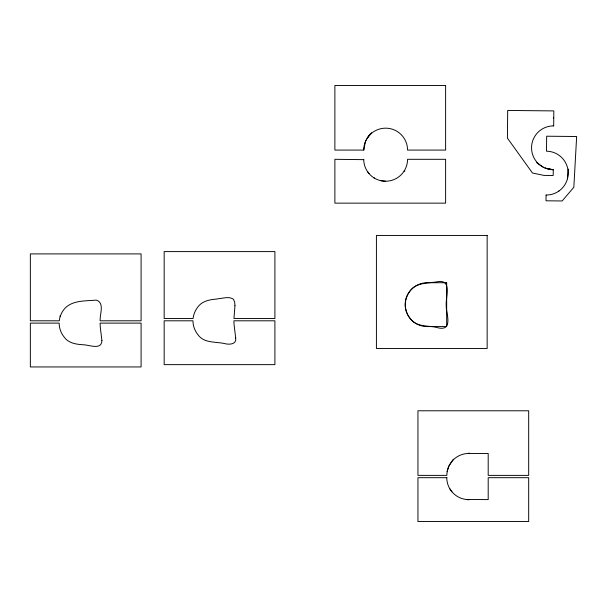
<?xml version="1.0" encoding="UTF-8"?>
<svg xmlns="http://www.w3.org/2000/svg" width="607" height="607" viewBox="0 0 607 607"><rect width="100%" height="100%" fill="white"/><g stroke="black" fill="none" stroke-linecap="round" stroke-linejoin="round"><path stroke-width="0.91" d="M553.683 125.899L553.827 110.906L507.687 110.451L507.422 138.13L532.453 172.987L543.963 175.408L553.197 175.499L553.25 169.732A21.92 21.92 0 0 1 531.55 147.6A21.92 21.92 0 0 1 553.683 125.899L553.189 125.391M568.251 169.072L567.469 178.784M363.79 150.081L364.997 143.669M365.08 143.191L365.255 142.266M363.73 159.649L334.882 159.307L334.882 203.14L445.621 203.14L445.621 159.307L407.555 159.307A21.92 21.92 0 0 1 385.809 181.227A21.92 21.92 0 0 1 363.73 159.649L363.79 159.307M447.093 471.685L448.672 466.578M60.222 316.467L60.897 314.654A23.362 23.362 0 0 1 63.818 309.623C71.36 299.987 85.314 301.163 96.24 300.108C104.89 302.885 99.707 313.956 100.147 320.8L141.09 320.8L141.09 253.901L30.35 253.901L30.35 320.8L59.296 320.8A21.427 21.427 0 0 1 60.222 316.467L59.964 315.997M406.599 297.096L406.963 296.201A23.362 23.362 0 0 1 409.884 291.17C416.372 282.035 428.777 283.461 438.504 281.557C451.585 279.873 446.024 296.133 446.183 303.697A51.952 51.952 0 0 0 446.426 309.395C448.232 319.001 451.122 332.067 436.069 327.272C427.252 325.451 416.19 327.036 410.264 318.667A23.058 23.058 0 0 1 407.236 313.766A21.738 21.738 0 0 1 406.569 297.089M365.634 141.15L365.945 140.475M448.778 466.237L453.421 459.218M366.287 139.8L366.658 139.117M367.47 137.728L369.974 134.2M468.695 453.459L488.195 453.459L488.195 475.38L528.682 475.38L528.682 410.78L417.942 410.78L417.942 475.38L446.851 475.38A21.92 21.92 0 0 1 468.695 453.459L469.082 452.921M367.136 138.335L371.522 132.728M558.349 191.433L558.941 191.023M446.911 477.686L417.942 477.686L417.942 521.519L528.682 521.519L528.682 477.686L488.195 477.686L488.195 499.599L466.472 499.493L468.703 499.804M553.265 117.819L553.759 117.826M404.148 171.053L404.861 171.128M380.877 180.704L385.642 181.227M547.013 168.617L553.25 169.732L547.317 168.549M546.854 168.45L545.003 168.033L546.034 168.435M543.273 167.206L536.656 162.653M373.897 177.813L374.572 178.223M367.455 171.538L369.056 173.64M449.673 488.567L451.942 491.814M468.695 499.599A21.913 21.913 0 0 1 446.782 477.686M546.08 195.037L546.027 200.803L562.173 200.963L573.843 187.237L576.65 136.507L546.657 136.211L546.512 151.204A21.92 21.92 0 0 1 568.213 173.336A21.92 21.92 0 0 1 546.08 195.037M234.955 305.746L233.961 318.493L274.903 318.493L274.903 251.594L164.163 251.594L164.163 318.493L193.102 318.493A21.457 21.457 0 0 1 194.415 313.075L194.847 312.036A23.385 23.385 0 0 1 197.662 307.279C201.676 301.36 208.998 299.721 215.667 299.152A141.15 141.15 0 0 0 218.915 298.674C223.414 298.212 228.452 296.497 232.701 298.75A3.999 3.999 0 0 1 233.551 299.555L234.628 301.952L234.955 305.746M235.713 338.129C236.677 344.852 228.581 344.753 224.188 343.486C215.242 341.589 204.013 343.281 197.988 334.783A23.074 23.074 0 0 1 194.627 329.085A21.989 21.989 0 0 1 192.973 320.8L164.163 320.8L164.163 364.64L274.903 364.64L274.903 320.8L233.93 320.8A51.625 51.625 0 0 0 234.15 325.299L235.713 338.129M101.908 340.595C101.68 350.353 89.252 344.92 83.409 344.761C76.429 344.374 68.561 343.304 64.198 337.12A22.254 22.254 0 0 1 59.145 323.114L30.35 323.114L30.35 366.947L141.09 366.947L141.09 323.114L100.117 323.114A53.31 53.31 0 0 0 100.61 329.905L101.908 340.595M445.621 85.481L334.882 85.481L334.882 150.081L363.722 150.081A21.92 21.92 0 0 1 385.642 128.16A21.92 21.92 0 0 1 407.555 150.081L445.621 150.081L445.621 85.481M487.155 235.44L376.416 235.44L376.416 348.486L487.155 348.486L487.155 235.44M446.669 282.733L427.169 282.733A21.92 21.92 0 0 0 405.248 304.653A21.92 21.92 0 0 0 427.169 326.574L446.669 326.574L446.669 282.733"/></g></svg>
